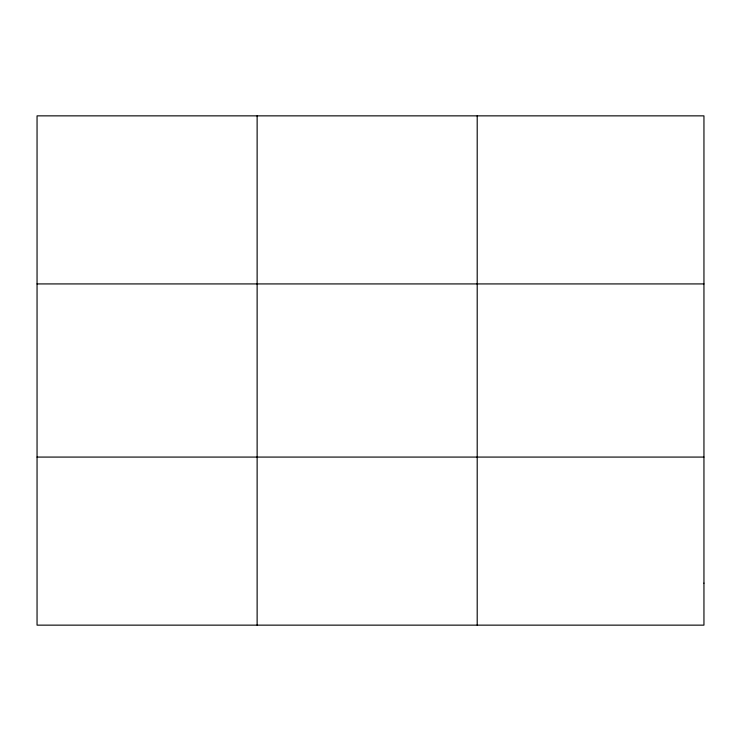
<?xml version="1.0" encoding="UTF-8"?>
<svg xmlns="http://www.w3.org/2000/svg" width="741" height="741" viewBox="0 0 741 741"><rect width="100%" height="100%" fill="white"/><g stroke="black" fill="none" stroke-linecap="round" stroke-linejoin="round"><path stroke-width="1.11" d="M257.127 115.855L257.127 625.145M477.204 115.855L477.204 625.145M37.05 283.923L703.95 283.923M37.05 457.077L703.95 457.077M703.95 583.13L703.95 625.145L37.05 625.145L37.05 115.855L703.95 115.855L703.95 583.13"/></g></svg>
